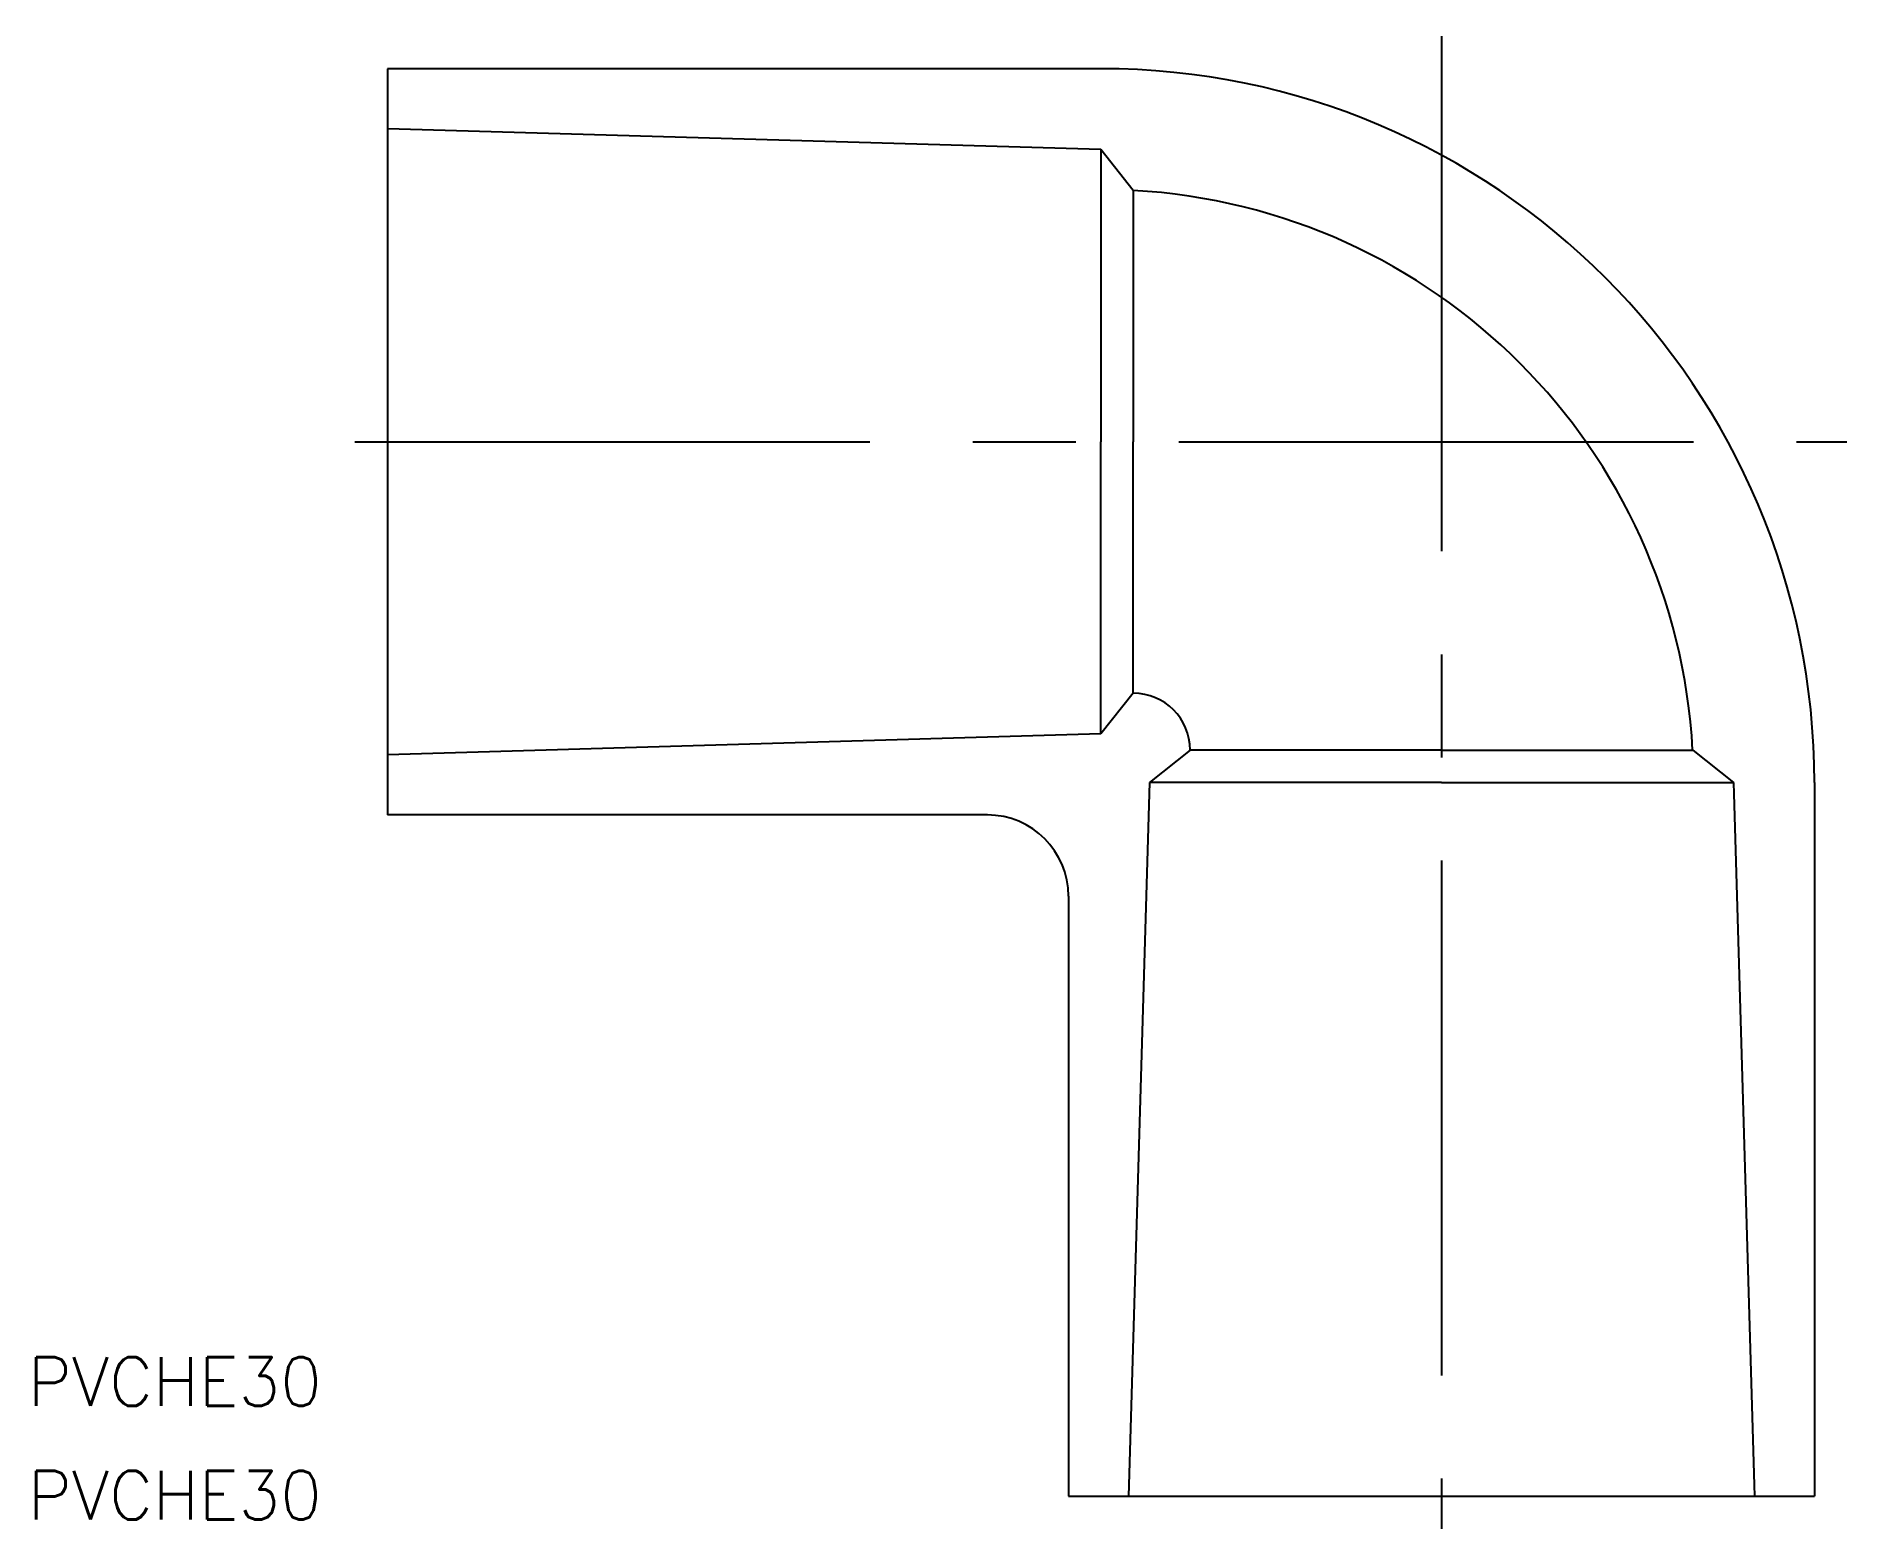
# Model space of a CAD drawing. Extents: x -22 to 90, y -67 to 25.
import ezdxf

# ---------------------------------------------------------------- set-up
doc = ezdxf.new("R2010")
doc.units = 0
doc.linetypes.add('CENTER', pattern=[50.8, 31.75, -6.35, 6.35, -6.35])
doc.layers.get('0').update_dxf_attribs({"linetype": 'CONTINUOUS'})
doc.layers.add('CENTER', color=1, linetype='CENTER')
doc.styles.get("Standard").update_dxf_attribs({"font": 'txt.shx', "height": 3, "bigfont": 'bigfont.shx'})

msp = doc.modelspace()

# ---------------------------------------------------------------- linework, layer by layer
at = {"color": 7, "linetype": 'CONTINUOUS'}
for p, q in [((0, 23), (0, -23)), ((44, 23), (0, 23)), ((44, 18.01), (0, 19.3)), ((44, 18.01), (44, 0)), ((46, 15.5), (44, 18.01)), ((46, 15.5), (46, 0)), ((44, -18.01), (44, 0)), ((46, -15.5), (46, 0)), ((46, -15.5), (44, -18.01)), ((44, -18.01), (0, -19.3)), ((49.5, -19), (46.99, -21)), ((65, -19), (49.5, -19)), ((65, -19), (80.5, -19)), ((80.5, -19), (83.01, -21)), ((46.99, -21), (45.7, -65)), ((65, -21), (46.99, -21)), ((65, -21), (83.01, -21)), ((83.01, -21), (84.3, -65)), ((88, -21), (88, -65)), ((37, -23), (0, -23)), ((42, -28), (42, -65)), ((42, -65), (88, -65))]:
    msp.add_line(p, q, dxfattribs=at)
for centre, radius, start, end in [((44, -21), 44, 0, 90), ((44, -21), 36.55, 3.1364, 86.8636), ((46, -19), 3.5, 360, 90), ((37, -28), 5, 0, 90)]:
    msp.add_arc(centre, radius, start, end, dxfattribs=at)
at = {"layer": 'CENTER', "color": 1, "linetype": 'CENTER'}
for p, q in [((65, 25), (65, -67)), ((-2, 0), (90, 0))]:
    msp.add_line(p, q, dxfattribs=at)

# ---------------------------------------------------------------- texts
at = {"color": 7, "linetype": 'CONTINUOUS'}
for p in [(-22.17, -59.43), (-22.17, -66.43)]:
    msp.add_text('PVCHE30', height=3, dxfattribs=at).set_placement(p)

doc.saveas('drawing.dxf')
